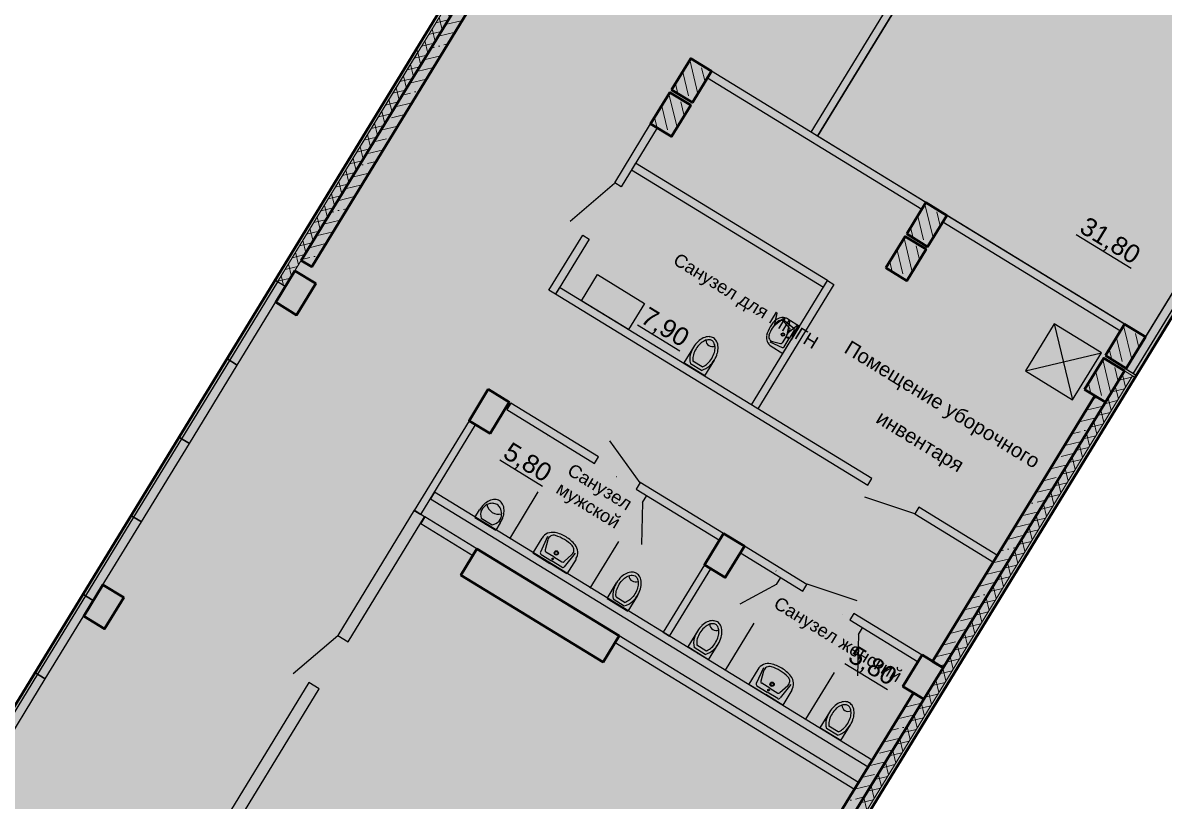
# Model space of a CAD drawing. Extents: x 11425 to 15501, y 6544 to 9114.
# Drawn here: x 11479.66 to 11498.28, y 8984.04 to 8996.73 of the extents above; entities that cross this region are included whole.
import ezdxf

# ---------------------------------------------------------------- set-up
doc = ezdxf.new("R2010")
doc.units = 0
doc.linetypes.add('DASHED2', pattern=[0.375, 0.25, -0.125])
for name, color, linetype, lineweight in [('МГТ-АМ-АР-Стены монолитные', 5, 'Continuous', 40), ('МГТ-АМ-АР-Штриховка монолит', 250, 'Continuous', 5), ('МГТ-АР-ЖД пути', 160, 'Continuous', 13), ('МГТ-АР-Перегородки  125 мм', 125, 'Continuous', 25), ('МГТ-АР-Стены', 7, 'Continuous', 9), ('МГТ_АР_Облицовка', 124, 'Continuous', 9), ('МГТ_АР_Окна', 150, 'Continuous', 9), ('МГТ_АР_Утеплитель_Линии', 192, 'Continuous', 9), ('МГТ_АР_Утеплитель_Штриховка', 194, 'Continuous', 9)]:
    doc.layers.add(name, color=color, linetype=linetype, lineweight=lineweight)
for name, color, linetype in [('МГТ_АР_Двери', 7, 'Continuous'), ('МГТ_АР_Оборудование', 7, 'Continuous'), ('МГТ_АР_Перегородки', 6, 'Continuous'), ('МГТ_АР_Размеры', 7, 'Continuous'), ('МГТ_АР_Текст', 7, 'Continuous')]:
    doc.layers.add(name, color=color, linetype=linetype)
doc.styles.get("Standard").update_dxf_attribs({"font": 'arial.ttf'})

msp = doc.modelspace()

# ---------------------------------------------------------------- hatches: boundary and pattern name
at = {"transparency": 33554559}
h = msp.add_hatch(color=1, dxfattribs=at)
h.dxf.hatch_style = 1
h.paths.add_polyline_path([(11469.443, 8969.13), (11480.332, 8962.401), (11509.041, 9009.31), (11498.125, 9015.994)])
h.paths.add_polyline_path([(11511.116, 9098.194), (11515.024, 9106.412), (11559.185, 9085.413), (11555.278, 9077.194)])
at = {"layer": 'МГТ-АМ-АР-Штриховка монолит', "lineweight": 9, "transparency": 33554559}
h = msp.add_hatch(dxfattribs=at)
h.set_pattern_fill('ANSI35', color=1, scale=0.05, angle=-31.4669, style=0)
h.set_pattern_definition([(13.53305, (11325.82377, 8958.18363), (-0.074297, 0.30868464), []), (13.53305, (11326.01526, 8958.06644), (-0.074297, 0.30868464), [0.396875, -0.079375, 0, -0.079375])])
h.paths.add_polyline_path([(11484.202, 8992.861), (11484.372, 8992.757), (11486.915, 8996.912), (11486.745, 8997.017)])
at = {"layer": 'МГТ-АМ-АР-Штриховка монолит', "lineweight": 9}
h = msp.add_hatch(dxfattribs=at)
h.set_pattern_fill('ANSI35', color=1, scale=0.05, angle=58.5331, style=0)
h.set_pattern_definition([(103.53305, (11451.48806, 8615.65845), (-0.30868464, -0.074297), []), (103.53305, (11451.60525, 8615.84994), (-0.30868464, -0.074297), [0.396875, -0.079375, 0, -0.079375])])
h.paths.add_polyline_path([(11490.242, 8995.642), (11490.583, 8995.434), (11490.896, 8995.945), (11490.555, 8996.154)])
h = msp.add_hatch(dxfattribs=at)
h.set_pattern_fill('ANSI35', color=1, scale=0.05, angle=58.5331, style=0)
h.set_pattern_definition([(103.53305, (11451.14875, 8615.10404), (-0.30868464, -0.074297), []), (103.53305, (11451.26594, 8615.29553), (-0.30868464, -0.074297), [0.396875, -0.079375, 0, -0.079375])])
h.paths.add_polyline_path([(11489.902, 8995.088), (11490.243, 8994.879), (11490.557, 8995.391), (11490.215, 8995.6)])
h = msp.add_hatch(dxfattribs=at)
h.set_pattern_fill('ANSI35', color=1, scale=0.05, angle=58.5331, style=0)
h.set_pattern_definition([(103.53305, (11455.3263, 8613.30942), (-0.30868464, -0.074297), []), (103.53305, (11455.4435, 8613.5009), (-0.30868464, -0.074297), [0.396875, -0.079375, 0, -0.079375])])
h.paths.add_polyline_path([(11494.08, 8993.293), (11494.421, 8993.085), (11494.734, 8993.596), (11494.393, 8993.805)])
h = msp.add_hatch(dxfattribs=at)
h.set_pattern_fill('ANSI35', color=1, scale=0.05, angle=58.5331, style=0)
h.set_pattern_definition([(103.53305, (11454.987, 8612.755), (-0.30868464, -0.074297), []), (103.53305, (11455.10418, 8612.9465), (-0.30868464, -0.074297), [0.396875, -0.079375, 0, -0.079375])])
h.paths.add_polyline_path([(11493.74, 8992.739), (11494.082, 8992.53), (11494.395, 8993.042), (11494.054, 8993.251)])
h = msp.add_hatch(dxfattribs=at)
h.set_pattern_fill('ANSI35', color=256, scale=50, style=0)
h.paths.add_polyline_path([(11484.097, 8992.691), (11484.438, 8992.482), (11484.125, 8991.97), (11483.784, 8992.179)])
h = msp.add_hatch(dxfattribs=at)
h.set_pattern_fill('ANSI35', color=1, scale=0.05, angle=58.5331, style=0)
h.set_pattern_definition([(103.53305, (11458.56748, 8611.3258), (-0.30868464, -0.074297), []), (103.53305, (11458.68467, 8611.51728), (-0.30868464, -0.074297), [0.396875, -0.079375, 0, -0.079375])])
h.paths.add_polyline_path([(11497.321, 8991.31), (11497.662, 8991.101), (11497.975, 8991.613), (11497.634, 8991.821)])
h = msp.add_hatch(dxfattribs=at)
h.set_pattern_fill('ANSI35', color=1, scale=0.05, angle=58.5331, style=0)
h.set_pattern_definition([(103.53305, (11458.22817, 8610.77138), (-0.30868464, -0.074297), []), (103.53305, (11458.34537, 8610.96287), (-0.30868464, -0.074297), [0.396875, -0.079375, 0, -0.079375])])
h.paths.add_polyline_path([(11496.982, 8990.755), (11497.323, 8990.547), (11497.636, 8991.058), (11497.295, 8991.267)])
h = msp.add_hatch(dxfattribs=at)
h.set_pattern_fill('ANSI35', color=256, scale=50, style=0)
h.paths.add_polyline_path([(11487.253, 8990.759), (11487.594, 8990.55), (11487.281, 8990.039), (11486.94, 8990.247)])
at = {"layer": 'МГТ-АМ-АР-Штриховка монолит', "lineweight": 9, "transparency": 33554559}
h = msp.add_hatch(dxfattribs=at)
h.set_pattern_fill('ANSI35', color=1, scale=0.05, angle=-31.4669, style=0)
h.set_pattern_definition([(13.53305, (11335.1098, 8949.981), (-0.074297, 0.30868464), []), (13.53305, (11335.3013, 8949.8638), (-0.074297, 0.30868464), [0.396875, -0.079375, 0, -0.079375])])
h.paths.add_polyline_path([(11494.503, 8986.322), (11494.674, 8986.218), (11497.323, 8990.547), (11497.152, 8990.651)])
at = {"layer": 'МГТ-АМ-АР-Штриховка монолит', "lineweight": 9}
h = msp.add_hatch(dxfattribs=at)
h.set_pattern_fill('ANSI35', color=256, scale=50, style=0)
h.paths.add_polyline_path([(11491.091, 8988.41), (11491.432, 8988.201), (11491.119, 8987.69), (11490.778, 8987.898)])
h = msp.add_hatch(dxfattribs=at)
h.set_pattern_fill('ANSI35', color=256, scale=50, style=0)
h.set_pattern_definition([(45, (92726, 14520), (-224.5064, 224.5064), []), (45, (92950.5, 14520), (-224.5064, 224.5064), [396.875, -79.375, 0, -79.375])])
h.paths.add_polyline_path([(11487.068, 8988.158), (11489.388, 8986.738), (11489.127, 8986.311), (11486.807, 8987.731)])
h = msp.add_hatch(dxfattribs=at)
h.set_pattern_fill('ANSI35', color=256, scale=50, style=0)
h.paths.add_polyline_path([(11480.965, 8987.572), (11481.306, 8987.363), (11480.993, 8986.852), (11480.651, 8987.06)])
h = msp.add_hatch(dxfattribs=at)
h.set_pattern_fill('ANSI35', color=256, scale=50, style=0)
h.paths.add_polyline_path([(11494.332, 8986.427), (11494.674, 8986.218), (11494.36, 8985.706), (11494.019, 8985.915)])
at = {"layer": 'МГТ-АМ-АР-Штриховка монолит', "lineweight": 9, "transparency": 33554559}
h = msp.add_hatch(dxfattribs=at)
h.set_pattern_fill('ANSI35', color=1, scale=0.05, angle=-31.4669, style=0)
h.set_pattern_definition([(13.53305, (11332.14733, 8945.14044), (-0.074297, 0.30868464), []), (13.53305, (11332.33882, 8945.02325), (-0.074297, 0.30868464), [0.396875, -0.079375, 0, -0.079375])])
h.paths.add_polyline_path([(11491.37, 8981.204), (11491.541, 8981.099), (11494.36, 8985.706), (11494.19, 8985.81)])
at = {"layer": 'МГТ_АР_Утеплитель_Штриховка', "transparency": 33554559}
h = msp.add_hatch(dxfattribs=at)
h.set_pattern_fill('ANSI37', color=1, scale=0.05, angle=58.5331)
h.set_pattern_definition([(103.533054, (11447.62762, 8576.74567), (-0.15434232, -0.0371485), []), (193.533054, (11447.62762, 8576.74567), (0.0371485, -0.15434232), [])])
h.paths.add_polyline_path([(11486.58, 8997.036), (11483.813, 8992.513), (11483.941, 8992.435), (11486.708, 8996.957)])
h = msp.add_hatch(dxfattribs=at)
h.set_pattern_fill('ANSI37', color=1, scale=0.05, angle=58.5331)
h.set_pattern_definition([(103.533054, (11441.56397, 8575.26665), (-0.15434232, -0.0371485), []), (193.533054, (11441.56397, 8575.26665), (0.0371485, -0.15434232), [])])
h.paths.add_polyline_path([(11497.764, 8990.98), (11491.515, 8980.764), (11491.387, 8980.843), (11497.636, 8991.058)])

# ---------------------------------------------------------------- linework, layer by layer
at = {"color": 1, "lineweight": 50}
msp.add_lwpolyline([(11469.443, 8969.13), (11480.332, 8962.401), (11509.041, 9009.31), (11498.125, 9015.994)], close=True, dxfattribs=at)
at = {"layer": 'МГТ-АМ-АР-Стены монолитные', "color": 1, "elevation": 0}
for points in [[(11484.202, 8992.861), (11484.372, 8992.757), (11486.915, 8996.912), (11486.745, 8997.017)], [(11490.242, 8995.642), (11490.583, 8995.434), (11490.896, 8995.945), (11490.555, 8996.154)], [(11489.902, 8995.088), (11490.243, 8994.879), (11490.557, 8995.391), (11490.215, 8995.6)], [(11494.08, 8993.293), (11494.421, 8993.085), (11494.734, 8993.596), (11494.393, 8993.805)], [(11493.74, 8992.739), (11494.082, 8992.53), (11494.395, 8993.042), (11494.054, 8993.251)], [(11484.097, 8992.691), (11484.438, 8992.482), (11484.125, 8991.97), (11483.784, 8992.179)], [(11497.321, 8991.31), (11497.662, 8991.101), (11497.975, 8991.613), (11497.634, 8991.821)], [(11496.982, 8990.755), (11497.323, 8990.547), (11497.636, 8991.058), (11497.295, 8991.267)], [(11487.253, 8990.759), (11487.594, 8990.55), (11487.281, 8990.039), (11486.94, 8990.247)], [(11494.503, 8986.322), (11494.674, 8986.218), (11497.323, 8990.547), (11497.152, 8990.651)], [(11491.091, 8988.41), (11491.432, 8988.201), (11491.119, 8987.69), (11490.778, 8987.898)], [(11487.068, 8988.158), (11489.388, 8986.738), (11489.127, 8986.311), (11486.807, 8987.731)], [(11480.965, 8987.572), (11481.306, 8987.363), (11480.993, 8986.852), (11480.651, 8987.06)], [(11494.332, 8986.427), (11494.674, 8986.218), (11494.36, 8985.706), (11494.019, 8985.915)], [(11491.37, 8981.204), (11491.541, 8981.099), (11494.36, 8985.706), (11494.19, 8985.81)]]:
    msp.add_lwpolyline(points, close=True, dxfattribs=at)
at = {"layer": 'МГТ-АР-ЖД пути', "color": 1, "linetype": 'DASHED2', "lineweight": 30, "ltscale": 7000}
for p, q in [((11469.415, 8969.083), (11498.125, 9015.994)), ((11509.043, 9009.313), (11480.332, 8962.401))]:
    msp.add_line(p, q, dxfattribs=at)
at = {"layer": 'МГТ-АР-Перегородки  125 мм', "color": 1, "lineweight": 25, "elevation": 0}
msp.add_lwpolyline([(11495.275, 8999.215), (11500.624, 8995.941), (11497.975, 8991.613), (11492.626, 8994.887)], close=True, dxfattribs=at)
at = {"layer": 'МГТ-АР-Стены', "color": 1, "lineweight": 25, "ltscale": 20, "elevation": 0}
for points in [[(11486.042, 8988.786), (11484.797, 8986.746), (11484.968, 8986.642), (11486.212, 8988.681)], [(11484.325, 8985.98), (11482.61, 8983.173), (11482.781, 8983.068), (11484.495, 8985.876)]]:
    msp.add_lwpolyline(points, close=True, dxfattribs=at)
at = {"layer": 'МГТ_АР_Двери', "color": 1, "elevation": 0}
for points in [[(11488.586, 8993.502), (11489.312, 8994.123)], [(11489.73, 8989.233), (11489.236, 8989.918)], [(11489.759, 8988.226), (11489.776, 8988.911)], [(11494.212, 8988.729), (11493.396, 8988.999)], [(11491.361, 8987.26), (11491.964, 8987.588)], [(11493.269, 8987.311), (11492.454, 8987.581)], [(11484.071, 8986.126), (11484.797, 8986.746)], [(11493.28, 8986.085), (11493.297, 8986.771)]]:
    msp.add_lwpolyline(points, dxfattribs=at)
at = {"layer": 'МГТ_АР_Облицовка', "color": 1, "elevation": 0}
for points in [[(11486.067, 8996.292), (11483.77, 8992.539), (11483.813, 8992.513), (11486.109, 8996.266)], [(11497.807, 8990.954), (11491.56, 8980.746), (11491.52, 8980.771), (11497.764, 8990.98)]]:
    msp.add_lwpolyline(points, close=True, dxfattribs=at)
msp.add_lwpolyline([(11486.067, 8996.292), (11486.109, 8996.266)], dxfattribs=at)
at = {"layer": 'МГТ_АР_Оборудование', "color": 1, "lineweight": 25}
for p, q in [((11492.064, 8991.895, 0), (11492.24, 8991.755, 0)), ((11492.081, 8991.855, 0), (11492.173, 8991.752, 0)), ((11492.139, 8991.907, 0), (11492.332, 8991.789, 0)), ((11492.111, 8991.619, 0), (11492.048, 8991.515, 0)), ((11492.111, 8991.619, 0), (11492.175, 8991.724, 0)), ((11492.246, 8991.723, 0), (11492.163, 8991.588, 0)), ((11492.332, 8991.789, 0), (11492.197, 8991.567, 0)), ((11490.6, 8991.446, 0), (11490.443, 8991.19, 0)), ((11491.845, 8991.536, 0), (11492.049, 8991.443, 0)), ((11491.867, 8991.464, 0), (11492.061, 8991.345, 0)), ((11491.888, 8991.539, 0), (11492.021, 8991.504, 0)), ((11492.061, 8991.345, 0), (11492.197, 8991.567, 0)), ((11492.08, 8991.453, 0), (11492.163, 8991.588, 0)), ((11490.785, 8990.981, 0), (11490.443, 8991.19, 0)), ((11490.729, 8991.068, 0), (11490.55, 8991.177, 0)), ((11490.741, 8991.125, 0), (11490.591, 8991.217, 0)), ((11490.785, 8990.981, 0), (11490.941, 8991.237, 0)), ((11487.034, 8988.67, 0), (11487.109, 8988.792, 0)), ((11487.034, 8988.67, 0), (11487.375, 8988.461, 0)), ((11487.136, 8988.66, 0), (11487.315, 8988.55, 0)), ((11487.449, 8988.582, 0), (11487.375, 8988.461, 0)), ((11488.129, 8988.332, 0), (11487.981, 8988.09, 0)), ((11488.22, 8988.36, 0), (11488.104, 8988.104, 0)), ((11488.223, 8988.306, 0), (11488.18, 8988.14, 0)), ((11487.981, 8988.09, 0), (11488.258, 8987.92, 0)), ((11488.324, 8988.027, 0), (11488.193, 8988.106, 0)), ((11488.668, 8988.086, 0), (11488.493, 8987.866, 0)), ((11488.115, 8988.066, 0), (11488.285, 8987.963, 0)), ((11488.536, 8987.75, 0), (11488.258, 8987.92, 0)), ((11488.454, 8987.859, 0), (11488.285, 8987.963, 0)), ((11488.324, 8988.027, 0), (11488.454, 8987.947, 0)), ((11488.618, 8988.064, 0), (11488.49, 8987.95, 0)), ((11488.684, 8987.992, 0), (11488.536, 8987.75, 0)), ((11489.19, 8987.35, 0), (11489.347, 8987.606, 0)), ((11489.19, 8987.35, 0), (11489.531, 8987.142, 0)), ((11489.293, 8987.341, 0), (11489.472, 8987.231, 0)), ((11489.338, 8987.377, 0), (11489.488, 8987.285, 0)), ((11489.688, 8987.398, 0), (11489.531, 8987.142, 0)), ((11490.664, 8986.815, 0), (11490.507, 8986.559, 0)), ((11490.848, 8986.35, 0), (11491.005, 8986.606, 0)), ((11490.848, 8986.35, 0), (11490.507, 8986.559, 0)), ((11490.793, 8986.437, 0), (11490.614, 8986.547, 0)), ((11490.805, 8986.494, 0), (11490.655, 8986.586, 0)), ((11491.741, 8986.22, 0), (11491.625, 8985.964, 0)), ((11491.65, 8986.192, 0), (11491.502, 8985.95, 0)), ((11491.744, 8986.165, 0), (11491.701, 8985.999, 0)), ((11491.502, 8985.95, 0), (11491.779, 8985.78, 0)), ((11491.636, 8985.926, 0), (11491.805, 8985.822, 0)), ((11491.845, 8985.886, 0), (11491.714, 8985.966, 0)), ((11491.845, 8985.886, 0), (11491.975, 8985.807, 0)), ((11492.139, 8985.924, 0), (11492.011, 8985.81, 0)), ((11492.189, 8985.945, 0), (11492.014, 8985.726, 0)), ((11492.205, 8985.852, 0), (11492.057, 8985.61, 0)), ((11492.057, 8985.61, 0), (11491.779, 8985.78, 0)), ((11491.975, 8985.719, 0), (11491.805, 8985.822, 0)), ((11492.819, 8985.495, 0), (11492.663, 8985.239, 0)), ((11493.004, 8985.03, 0), (11493.161, 8985.286, 0)), ((11493.004, 8985.03, 0), (11492.663, 8985.239, 0)), ((11492.949, 8985.117, 0), (11492.77, 8985.227, 0)), ((11492.961, 8985.174, 0), (11492.81, 8985.266, 0))]:
    msp.add_line(p, q, dxfattribs=at)
at = {"layer": 'МГТ_АР_Оборудование', "color": 1, "elevation": 0}
msp.add_lwpolyline([(11497.256, 8991.356), (11496.488, 8991.826), (11496.018, 8991.058), (11496.786, 8990.588)], close=True, dxfattribs=at)
for points in [[(11496.488, 8991.826), (11496.786, 8990.588)], [(11496.018, 8991.058), (11497.256, 8991.356)]]:
    msp.add_lwpolyline(points, dxfattribs=at)
at = {"layer": 'МГТ_АР_Оборудование', "color": 1, "lineweight": 25, "elevation": 0}
for points in [[(11490.741, 8991.125, 0.027307), (11490.759, 8991.132, 0.079812), (11490.831, 8991.18, 0.067459), (11490.898, 8991.263, 0.067459), (11490.942, 8991.361, 0.079812), (11490.952, 8991.446, 0.107118), (11490.933, 8991.52, 0.139889), (11490.901, 8991.555, 0.139889), (11490.855, 8991.567, 0.107118), (11490.782, 8991.551, 0.079812), (11490.71, 8991.503, 0.067459), (11490.643, 8991.42, 0.067459), (11490.6, 8991.322, 0.079812), (11490.589, 8991.236, 0.027307), (11490.591, 8991.217, 0.139889)], [(11489.338, 8987.377, -0.027307), (11489.336, 8987.397, -0.079812), (11489.346, 8987.482, -0.067459), (11489.389, 8987.58, -0.067459), (11489.457, 8987.663, -0.079812), (11489.529, 8987.711, -0.107118), (11489.602, 8987.728, -0.139889), (11489.648, 8987.715, -0.139889), (11489.68, 8987.68, -0.107118), (11489.699, 8987.607, -0.079812), (11489.688, 8987.522, -0.067459), (11489.645, 8987.424, -0.067459), (11489.578, 8987.341, -0.079812), (11489.506, 8987.293, -0.027307), (11489.488, 8987.285, -0.139889)], [(11490.805, 8986.494, 0.027307), (11490.823, 8986.501, 0.079812), (11490.895, 8986.549, 0.067459), (11490.962, 8986.632, 0.067459), (11491.005, 8986.73, 0.079812), (11491.016, 8986.816, 0.107118), (11490.997, 8986.889, 0.139889), (11490.965, 8986.924, 0.139889), (11490.919, 8986.937, 0.107118), (11490.845, 8986.92, 0.079812), (11490.774, 8986.872, 0.067459), (11490.706, 8986.789, 0.067459), (11490.663, 8986.691, 0.079812), (11490.653, 8986.606, 0.027307), (11490.655, 8986.586, 0.139889)], [(11492.961, 8985.174, 0.027307), (11492.979, 8985.181, 0.079812), (11493.05, 8985.229, 0.067459), (11493.118, 8985.312, 0.067459), (11493.161, 8985.41, 0.079812), (11493.171, 8985.496, 0.107118), (11493.153, 8985.569, 0.139889), (11493.121, 8985.604, 0.139889), (11493.075, 8985.616, 0.107118), (11493.001, 8985.6, 0.079812), (11492.93, 8985.552, 0.067459), (11492.862, 8985.469, 0.067459), (11492.819, 8985.371, 0.079812), (11492.809, 8985.285, 0.027307), (11492.81, 8985.266, 0.139889)]]:
    msp.add_lwpolyline(points, format="xyb", dxfattribs=at)
at = {"layer": 'МГТ_АР_Оборудование', "color": 1, "lineweight": 25}
for centre, radius in [((11492.06, 8991.651, 0), 0.028), ((11492.06, 8991.651, 0), 0.02), ((11492.138, 8991.603, 0), 0.0109), ((11488.363, 8988.091, 0), 0.035), ((11488.363, 8988.091, 0), 0.025), ((11488.304, 8987.994, 0), 0.0136), ((11491.825, 8985.854, 0), 0.0136), ((11491.884, 8985.95, 0), 0.035), ((11491.884, 8985.95, 0), 0.025)]:
    msp.add_circle(centre, radius, dxfattribs=at)
for centre, radius, start, end in [((11492.247, 8991.537, 0), 0.463, 129.2297, 148.5336), ((11492.364, 8991.465, 0), 0.56, 135.4854, 148.5336), ((11492.055, 8991.771, 0), 0.16, 58.5336, 129.2297), ((11492.022, 8991.801, 0), 0.08, 41.6752, 135.4854), ((11490.857, 8991.389, 0), 0.229, 90.386, 114.8424), ((11490.856, 8991.481, 0), 0.136, 58.5325, 90.386), ((11491.951, 8991.6, 0), 0.16, 167.8375, 238.5336), ((11492.247, 8991.537, 0), 0.463, 148.5336, 167.8375), ((11491.909, 8991.616, 0), 0.08, 161.5818, 255.392), ((11492.364, 8991.465, 0), 0.56, 148.5336, 161.5818), ((11492.155, 8991.736, 0), 0.024, 328.5336, 41.6752), ((11492.225, 8991.736, 0), 0.024, 328.5336, 51.4957), ((11490.982, 8991.212, 0), 0.448, 148.5325, 163.9696), ((11490.982, 8991.212, 0), 0.448, 133.0954, 148.5325), ((11490.896, 8991.304, 0), 0.322, 114.8424, 133.0954), ((11490.906, 8991.563, 0), 0.105, 182.4319, 294.6331), ((11490.856, 8991.481, 0), 0.136, 26.679, 58.5325), ((11490.774, 8991.44, 0), 0.229, 2.2226, 26.679), ((11490.681, 8991.436, 0), 0.322, 343.9696, 2.2226), ((11492.027, 8991.528, 0), 0.024, 255.392, 328.5336), ((11492.059, 8991.465, 0), 0.024, 245.5716, 328.5336), ((11490.832, 8991.254, 0), 0.292, 163.8502, 195.2628), ((11490.559, 8991.471, 0), 0.448, 328.5325, 343.9696), ((11490.645, 8991.378, 0), 0.322, 285.1213, 313.0954), ((11490.559, 8991.471, 0), 0.448, 313.0954, 328.5325), ((11487.49, 8988.557, 0), 0.448, 133.0968, 148.5339), ((11487.311, 8988.714, 0), 0.183, 116.1725, 197.3283), ((11487.404, 8988.649, 0), 0.322, 114.8438, 133.0968), ((11487.326, 8988.671, 0), 0.229, 90.3874, 114.8438), ((11487.418, 8988.914, 0), 0.191, 190.7474, 286.3204), ((11487.365, 8988.734, 0), 0.229, 90.3874, 114.8438), ((11487.326, 8988.763, 0), 0.136, 58.5339, 90.3874), ((11487.364, 8988.826, 0), 0.136, 58.5339, 90.3874), ((11487.326, 8988.763, 0), 0.136, 26.6803, 58.5339), ((11487.364, 8988.826, 0), 0.136, 26.6803, 58.5339), ((11487.243, 8988.722, 0), 0.229, 2.2239, 26.6803), ((11487.282, 8988.785, 0), 0.229, 2.2239, 26.6803), ((11487.295, 8988.726, 0), 0.176, 276.5912, 1.636), ((11487.067, 8988.816, 0), 0.448, 328.5339, 343.971), ((11487.189, 8988.781, 0), 0.322, 343.971, 2.2239), ((11488.3, 8988.227, 0), 0.2, 77.8364, 148.5325), ((11488.32, 8988.28, 0), 0.1, 71.5807, 165.3909), ((11488.22, 8987.858, 0), 0.578, 58.5325, 77.8364), ((11488.13, 8987.711, 0), 0.7, 58.5325, 71.5807), ((11488.13, 8987.711, 0), 0.7, 45.4843, 58.5325), ((11488.22, 8987.858, 0), 0.578, 39.2286, 58.5325), ((11488.131, 8988.092, 0), 0.03, 155.5704, 238.5325), ((11488.209, 8988.132, 0), 0.03, 165.3909, 238.5325), ((11488.551, 8988.139, 0), 0.1, 311.6741, 45.4843), ((11488.513, 8988.097, 0), 0.2, 328.5325, 39.2286), ((11488.47, 8987.973, 0), 0.03, 238.5325, 311.6741), ((11488.47, 8987.885, 0), 0.03, 238.5325, 321.4946), ((11489.643, 8987.465, 0), 0.322, 114.8438, 133.0968), ((11489.604, 8987.549, 0), 0.229, 90.3874, 114.8438), ((11489.653, 8987.723, 0), 0.105, 182.4333, 294.6344), ((11489.603, 8987.642, 0), 0.136, 58.5339, 90.3874), ((11489.603, 8987.642, 0), 0.136, 26.6803, 58.5339), ((11489.729, 8987.372, 0), 0.448, 148.5339, 163.971), ((11489.729, 8987.372, 0), 0.448, 133.0968, 148.5339), ((11489.52, 8987.6, 0), 0.229, 2.2239, 26.6803), ((11489.427, 8987.597, 0), 0.322, 343.971, 2.2239), ((11489.607, 8987.407, 0), 0.322, 163.971, 191.9451), ((11489.305, 8987.632, 0), 0.448, 313.0968, 328.5339), ((11489.305, 8987.632, 0), 0.448, 328.5339, 343.971), ((11489.412, 8987.517, 0), 0.292, 281.8036, 313.2161), ((11490.959, 8986.674, 0), 0.322, 114.8388, 133.0918), ((11490.92, 8986.758, 0), 0.229, 90.3824, 114.8388), ((11490.92, 8986.85, 0), 0.136, 58.5289, 90.3824), ((11490.92, 8986.85, 0), 0.136, 26.6753, 58.5289), ((11491.046, 8986.581, 0), 0.448, 148.5289, 163.9659), ((11491.046, 8986.581, 0), 0.448, 133.0918, 148.5289), ((11490.97, 8986.932, 0), 0.105, 182.4283, 294.6294), ((11490.837, 8986.809, 0), 0.229, 2.2189, 26.6753), ((11490.744, 8986.805, 0), 0.322, 343.9659, 2.2189), ((11490.895, 8986.624, 0), 0.292, 163.8466, 195.2591), ((11490.622, 8986.84, 0), 0.448, 313.0918, 328.5289), ((11490.622, 8986.84, 0), 0.448, 328.5289, 343.9659), ((11490.709, 8986.748, 0), 0.322, 285.1176, 313.0918), ((11491.821, 8986.087, 0), 0.2, 77.8328, 148.5289), ((11491.841, 8986.14, 0), 0.1, 71.5771, 165.3873), ((11491.741, 8985.717, 0), 0.578, 58.5289, 77.8328), ((11491.651, 8985.571, 0), 0.7, 58.5289, 71.5771), ((11491.651, 8985.571, 0), 0.7, 45.4807, 58.5289), ((11491.741, 8985.717, 0), 0.578, 39.225, 58.5289), ((11492.072, 8985.999, 0), 0.1, 311.6705, 45.4807), ((11492.034, 8985.957, 0), 0.2, 328.5289, 39.225), ((11491.652, 8985.952, 0), 0.03, 155.5668, 238.5289), ((11491.73, 8985.992, 0), 0.03, 165.3873, 238.5289), ((11491.991, 8985.832, 0), 0.03, 238.5289, 311.6705), ((11491.99, 8985.744, 0), 0.03, 238.5289, 321.4909), ((11493.076, 8985.438, 0), 0.229, 90.3824, 114.8388), ((11493.076, 8985.53, 0), 0.136, 58.5289, 90.3824), ((11493.202, 8985.261, 0), 0.448, 148.5289, 163.9659), ((11493.202, 8985.261, 0), 0.448, 133.0918, 148.5289), ((11493.115, 8985.354, 0), 0.322, 114.8388, 133.0918), ((11493.126, 8985.612, 0), 0.105, 182.4283, 294.6294), ((11493.076, 8985.53, 0), 0.136, 26.6753, 58.5289), ((11492.993, 8985.489, 0), 0.229, 2.2189, 26.6753), ((11492.9, 8985.485, 0), 0.322, 343.9659, 2.2189), ((11493.051, 8985.304, 0), 0.292, 163.8466, 195.2591), ((11492.778, 8985.52, 0), 0.448, 313.0918, 328.5289), ((11492.778, 8985.52, 0), 0.448, 328.5289, 343.9659), ((11492.865, 8985.428, 0), 0.322, 285.1176, 313.0918)]:
    msp.add_arc(centre, radius, start, end, dxfattribs=at)
at = {"layer": 'МГТ_АР_Окна', "color": 1, "lineweight": 25}
for p, q in [((11483.034, 8991.231, 0), (11483.817, 8992.51, 0)), ((11497.777, 8991.012, 0), (11498.56, 8992.291, 0)), ((11482.251, 8989.952, 0), (11483.034, 8991.231, 0)), ((11481.468, 8988.672, 0), (11482.251, 8989.952, 0)), ((11480.685, 8987.393, 0), (11481.468, 8988.672, 0)), ((11479.902, 8986.113, 0), (11480.685, 8987.393, 0)), ((11479.119, 8984.834, 0), (11479.902, 8986.113, 0))]:
    msp.add_line(p, q, dxfattribs=at)
at = {"layer": 'МГТ_АР_Окна', "color": 1, "lineweight": 25, "extrusion": (-1.93654e-09, -1.47539e-09, 1), "elevation": 0}
for points in [[(11483.941, 8992.435), (11483.77, 8992.539), (11482.987, 8991.26), (11483.158, 8991.155)], [(11483.158, 8991.155), (11482.987, 8991.26), (11482.204, 8989.98), (11482.375, 8989.876)], [(11482.375, 8989.876), (11482.204, 8989.98), (11481.421, 8988.701), (11481.592, 8988.596)], [(11481.592, 8988.596), (11481.421, 8988.701), (11480.638, 8987.421), (11480.808, 8987.317)], [(11480.808, 8987.317), (11480.638, 8987.421), (11479.855, 8986.142), (11480.025, 8986.038)], [(11480.025, 8986.038), (11479.855, 8986.142), (11479.072, 8984.863), (11479.242, 8984.758)]]:
    msp.add_lwpolyline(points, close=True, dxfattribs=at)
at = {"layer": 'МГТ_АР_Окна', "color": 1, "lineweight": 25, "extrusion": (-4.32651e-10, -2.39578e-09, 1), "elevation": 0}
msp.add_lwpolyline([(11498.437, 8992.367), (11498.607, 8992.262), (11497.824, 8990.983), (11497.654, 8991.087)], close=True, dxfattribs=at)
at = {"layer": 'МГТ_АР_Перегородки', "color": 1, "lineweight": 25, "ltscale": 50}
for p, q in [((11488.221, 8989.983, 0), (11488.219, 8989.984, 0)), ((11489.349, 8989.332, 0), (11489.346, 8989.334, 0)), ((11487.602, 8988.322, 0), (11488.068, 8989.085, 0)), ((11489.77, 8988.915, 0), (11489.839, 8989.027, 0)), ((11488.915, 8987.518, 0), (11489.382, 8988.28, 0)), ((11491.948, 8987.795, 0), (11491.945, 8987.797, 0)), ((11491.958, 8987.578, 0), (11492.026, 8987.69, 0)), ((11493.04, 8987.087, 0), (11493.038, 8987.089, 0)), ((11491.123, 8986.182, 0), (11491.589, 8986.944, 0)), ((11493.291, 8986.76, 0), (11493.359, 8986.872, 0)), ((11492.436, 8985.378, 0), (11492.903, 8986.14, 0))]:
    msp.add_line(p, q, dxfattribs=at)
at = {"layer": 'МГТ_АР_Перегородки', "color": 1, "lineweight": 25, "elevation": 0}
for points in [[(11494.165, 8997.403), (11492.626, 8994.887), (11492.519, 8994.952), (11494.059, 8997.468)], [(11494.393, 8993.805), (11490.896, 8995.945), (11490.831, 8995.839), (11494.328, 8993.699)], [(11490.009, 8995.023), (11489.421, 8994.063), (11489.315, 8994.128), (11489.902, 8995.088)], [(11492.787, 8992.531), (11489.656, 8994.447), (11489.591, 8994.34), (11492.722, 8992.424)], [(11497.634, 8991.821), (11494.734, 8993.596), (11494.669, 8993.49), (11497.569, 8991.715)], [(11488.9, 8993.21), (11488.349, 8992.31), (11488.242, 8992.375), (11488.793, 8993.275)], [(11493.509, 8989.305), (11488.417, 8992.421), (11488.351, 8992.314), (11493.444, 8989.198)], [(11492.893, 8992.466), (11491.653, 8990.44), (11491.547, 8990.505), (11492.787, 8992.531)], [(11489.051, 8989.656), (11487.619, 8990.535), (11487.554, 8990.428), (11488.986, 8989.549)], [(11486.151, 8988.719), (11487.046, 8990.182), (11486.94, 8990.247), (11486.044, 8988.784)], [(11491.09, 8988.408), (11489.733, 8989.238), (11489.668, 8989.131), (11491.025, 8988.301)], [(11493.516, 8984.71), (11486.373, 8989.081), (11486.308, 8988.975), (11493.451, 8984.603)], [(11495.561, 8988.05), (11494.277, 8988.835), (11494.212, 8988.729), (11495.495, 8987.943)], [(11487.068, 8988.158), (11486.215, 8988.68), (11486.15, 8988.573), (11487.003, 8988.051)], [(11492.451, 8987.576), (11491.432, 8988.201), (11491.367, 8988.095), (11492.385, 8987.469)], [(11490.211, 8986.732), (11490.885, 8987.833), (11490.778, 8987.898), (11490.104, 8986.798)], [(11494.331, 8986.424), (11493.218, 8987.105), (11493.153, 8986.999), (11494.266, 8986.317)], [(11493.294, 8984.347), (11489.388, 8986.738), (11489.323, 8986.631), (11493.229, 8984.241)]]:
    msp.add_lwpolyline(points, close=True, dxfattribs=at)
at = {"layer": 'МГТ_АР_Перегородки', "color": 1, "lineweight": 25, "ltscale": 50, "elevation": 0}
msp.add_lwpolyline([(11489.799, 8992.161), (11489.538, 8991.735), (11488.771, 8992.204), (11489.032, 8992.631)], close=True, dxfattribs=at)
at = {"layer": 'МГТ_АР_Размеры', "color": 1, "lineweight": 25, "ltscale": 20}
for p, q in [((11490.613, 8991.086, 0), (11490.605, 8991.074, 0)), ((11487.205, 8988.565, 0), (11487.198, 8988.553, 0)), ((11489.362, 8987.245, 0), (11489.355, 8987.233, 0)), ((11490.677, 8986.455, 0), (11490.669, 8986.444, 0)), ((11492.832, 8985.135, 0), (11492.825, 8985.124, 0))]:
    msp.add_line(p, q, dxfattribs=at)
at = {"layer": 'МГТ_АР_Утеплитель_Линии', "color": 1, "elevation": 0}
for points in [[(11486.58, 8997.036), (11483.813, 8992.513), (11483.941, 8992.435), (11486.708, 8996.957)], [(11497.764, 8990.98), (11491.52, 8980.771), (11491.392, 8980.85), (11497.636, 8991.058)]]:
    msp.add_lwpolyline(points, close=True, dxfattribs=at)

# ---------------------------------------------------------------- texts
at = {"layer": 'МГТ_АР_Текст', "color": 1, "linetype": 'Continuous', "lineweight": 25, "attachment_point": 5}
for s, insert, char_height, width, rotation in [('{\\L31,80}', (11497.389, 8993.165, 0), 0.3, 1.48087, 328.5331), ('{\\L7,90}', (11490.128, 8991.754, 0), 0.3, 1.48087, 328.5331), (' Помещение уборочного', (11494.605, 8990.508, 0), 0.2352, 6.67962, 328.5331), ('инвентаря', (11494.282, 8989.883, 0), 0.2352, 6.67962, 328.5331), ('{\\L5,80}', (11487.884, 8989.55, 0), 0.3, 1.48087, 328.5331), ('{\\L5,80}', (11493.513, 8986.232, 0), 0.3, 1.48087, 328.5294)]:
    msp.add_mtext(s, dxfattribs=dict(at, insert=insert, char_height=char_height, width=width, rotation=rotation))
at = {"layer": 'МГТ_АР_Текст', "color": 1, "linetype": 'Continuous', "lineweight": 25}
for s, insert, char_height, attachment_point, rotation in [('Санузел для ММГН', (11490.218, 8992.76, 0), 0.21168, 7, 328.5331), ('Санузел\\Pмужской', (11488.306, 8989.027, 0), 0.2117, 7, 328.5331), ('Санузел женский', (11492.001, 8987.393, 0), 0.21168, 1, 328.5294)]:
    msp.add_mtext_dynamic_manual_height_columns(s, width=740.71407, gutter_width=1250, heights=[0], dxfattribs=dict(at, insert=insert, char_height=char_height, attachment_point=attachment_point, rotation=rotation))

doc.saveas('drawing.dxf')
